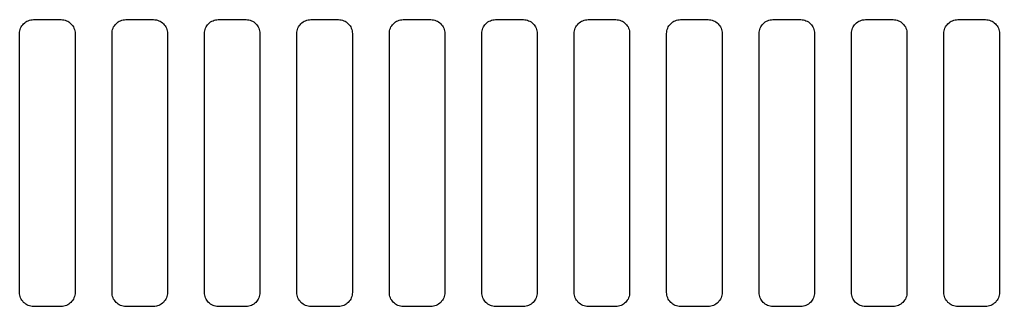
# Model space of a CAD drawing. Extents: x 0 to 61, y 0 to 68.6.
# Drawn here: x 31.44 to 36.74, y 43.06 to 44.61 of the extents above; entities that cross this region are included whole.
import ezdxf

# ---------------------------------------------------------------- set-up
doc = ezdxf.new("R2010")
doc.units = 0
doc.layers.add('Layer_1', color=7, linetype='CONTINUOUS')

msp = doc.modelspace()

# ---------------------------------------------------------------- linework, layer by layer
at = {"layer": 'Layer_1', "color": 1}
for p, q in [((31.446046, 44.570214), (31.449856, 44.576513)), ((31.449856, 44.576513), (31.454174, 44.582431)), ((31.454174, 44.582431), (31.459, 44.587892)), ((31.459, 44.587892), (31.464588, 44.59282)), ((31.464588, 44.59282), (31.47043, 44.597214)), ((31.47043, 44.597214), (31.47678, 44.600999)), ((31.47678, 44.600999), (31.483384, 44.604148)), ((31.483384, 44.604148), (31.490242, 44.606638)), ((31.490242, 44.606638), (31.497608, 44.608416)), ((31.497608, 44.608416), (31.50472, 44.609482)), ((31.50472, 44.609482), (31.512086, 44.609863)), ((31.512086, 44.609863), (31.6622, 44.609863)), ((31.6622, 44.609863), (31.669566, 44.609482)), ((31.669566, 44.609482), (31.676678, 44.608416)), ((31.676678, 44.608416), (31.68379, 44.606638)), ((31.68379, 44.606638), (31.690902, 44.604148)), ((31.690902, 44.604148), (31.697506, 44.600999)), ((31.697506, 44.600999), (31.703856, 44.597214)), ((31.703856, 44.597214), (31.709698, 44.59282)), ((31.709698, 44.59282), (31.715032, 44.587892)), ((31.715032, 44.587892), (31.720112, 44.582431)), ((31.720112, 44.582431), (31.72443, 44.576513)), ((31.72443, 44.576513), (31.72824, 44.570214)), ((31.945918, 44.570214), (31.949728, 44.576513)), ((31.949728, 44.576513), (31.954046, 44.582431)), ((31.954046, 44.582431), (31.959126, 44.587892)), ((31.959126, 44.587892), (31.96446, 44.59282)), ((31.96446, 44.59282), (31.970556, 44.597214)), ((31.970556, 44.597214), (31.976652, 44.600999)), ((31.976652, 44.600999), (31.98351, 44.604148)), ((31.98351, 44.604148), (31.990368, 44.606638)), ((31.990368, 44.606638), (31.99748, 44.608416)), ((31.99748, 44.608416), (32.004846, 44.609482)), ((32.004846, 44.609482), (32.012212, 44.609863)), ((32.012212, 44.609863), (32.162072, 44.609863)), ((32.162072, 44.609863), (32.169438, 44.609482)), ((32.169438, 44.609482), (32.176804, 44.608416)), ((32.176804, 44.608416), (32.183916, 44.606638)), ((32.183916, 44.606638), (32.190774, 44.604148)), ((32.190774, 44.604148), (32.197378, 44.600999)), ((32.197378, 44.600999), (32.203728, 44.597214)), ((32.203728, 44.597214), (32.20957, 44.59282)), ((32.20957, 44.59282), (32.215158, 44.587892)), ((32.215158, 44.587892), (32.219984, 44.582431)), ((32.219984, 44.582431), (32.224556, 44.576513)), ((32.224556, 44.576513), (32.228366, 44.570214)), ((32.446044, 44.570214), (32.449854, 44.576513)), ((32.449854, 44.576513), (32.454172, 44.582431)), ((32.454172, 44.582431), (32.458998, 44.587892)), ((32.458998, 44.587892), (32.464586, 44.59282)), ((32.464586, 44.59282), (32.470428, 44.597214)), ((32.470428, 44.597214), (32.476778, 44.600999)), ((32.476778, 44.600999), (32.483382, 44.604148)), ((32.483382, 44.604148), (32.49024, 44.606638)), ((32.49024, 44.606638), (32.497606, 44.608416)), ((32.497606, 44.608416), (32.504718, 44.609482)), ((32.504718, 44.609482), (32.512084, 44.609863)), ((32.512084, 44.609863), (32.662198, 44.609863)), ((32.662198, 44.609863), (32.669564, 44.609482)), ((32.669564, 44.609482), (32.676676, 44.608416)), ((32.676676, 44.608416), (32.683788, 44.606638)), ((32.683788, 44.606638), (32.6909, 44.604148)), ((32.6909, 44.604148), (32.697504, 44.600999)), ((32.697504, 44.600999), (32.703854, 44.597214)), ((32.703854, 44.597214), (32.709696, 44.59282)), ((32.709696, 44.59282), (32.71503, 44.587892)), ((32.71503, 44.587892), (32.72011, 44.582431)), ((32.72011, 44.582431), (32.724428, 44.576513)), ((32.724428, 44.576513), (32.728238, 44.570214)), ((32.945916, 44.570214), (32.949726, 44.576513)), ((32.949726, 44.576513), (32.954044, 44.582431)), ((32.954044, 44.582431), (32.959124, 44.587892)), ((32.959124, 44.587892), (32.964458, 44.59282)), ((32.964458, 44.59282), (32.970554, 44.597214)), ((32.970554, 44.597214), (32.97665, 44.600999)), ((32.97665, 44.600999), (32.983508, 44.604148)), ((32.983508, 44.604148), (32.990366, 44.606638)), ((32.990366, 44.606638), (32.997478, 44.608416)), ((32.997478, 44.608416), (33.004844, 44.609482)), ((33.004844, 44.609482), (33.01221, 44.609863)), ((33.01221, 44.609863), (33.16207, 44.609863)), ((33.16207, 44.609863), (33.169436, 44.609482)), ((33.169436, 44.609482), (33.176802, 44.608416)), ((33.176802, 44.608416), (33.183914, 44.606638)), ((33.183914, 44.606638), (33.190772, 44.604148)), ((33.190772, 44.604148), (33.197376, 44.600999)), ((33.197376, 44.600999), (33.203726, 44.597214)), ((33.203726, 44.597214), (33.209822, 44.59282)), ((33.209822, 44.59282), (33.215156, 44.587892)), ((33.215156, 44.587892), (33.219982, 44.582431)), ((33.219982, 44.582431), (33.224554, 44.576513)), ((33.224554, 44.576513), (33.228364, 44.570214)), ((33.446043, 44.570214), (33.449853, 44.576513)), ((33.449853, 44.576513), (33.454171, 44.582431)), ((33.454171, 44.582431), (33.458997, 44.587892)), ((33.458997, 44.587892), (33.464585, 44.59282)), ((33.464585, 44.59282), (33.470427, 44.597214)), ((33.470427, 44.597214), (33.476777, 44.600999)), ((33.476777, 44.600999), (33.483381, 44.604148)), ((33.483381, 44.604148), (33.490239, 44.606638)), ((33.490239, 44.606638), (33.497605, 44.608416)), ((33.497605, 44.608416), (33.504717, 44.609482)), ((33.504717, 44.609482), (33.512083, 44.609863)), ((33.512083, 44.609863), (33.662197, 44.609863)), ((33.662197, 44.609863), (33.669563, 44.609482)), ((33.669563, 44.609482), (33.676675, 44.608416)), ((33.676675, 44.608416), (33.683787, 44.606638)), ((33.683787, 44.606638), (33.690899, 44.604148)), ((33.690899, 44.604148), (33.697503, 44.600999)), ((33.697503, 44.600999), (33.703853, 44.597214)), ((33.703853, 44.597214), (33.709695, 44.59282)), ((33.709695, 44.59282), (33.715029, 44.587892)), ((33.715029, 44.587892), (33.720109, 44.582431)), ((33.720109, 44.582431), (33.724427, 44.576513)), ((33.724427, 44.576513), (33.728237, 44.570214)), ((33.945915, 44.570214), (33.949725, 44.576513)), ((33.949725, 44.576513), (33.954043, 44.582431)), ((33.954043, 44.582431), (33.959123, 44.587892)), ((33.959123, 44.587892), (33.964457, 44.59282)), ((33.964457, 44.59282), (33.970553, 44.597214)), ((33.970553, 44.597214), (33.976649, 44.600999)), ((33.976649, 44.600999), (33.983507, 44.604148)), ((33.983507, 44.604148), (33.990365, 44.606638)), ((33.990365, 44.606638), (33.997477, 44.608416)), ((33.997477, 44.608416), (34.004843, 44.609482)), ((34.004843, 44.609482), (34.012209, 44.609863)), ((34.012209, 44.609863), (34.162069, 44.609863)), ((34.162069, 44.609863), (34.169435, 44.609482)), ((34.169435, 44.609482), (34.176801, 44.608416)), ((34.176801, 44.608416), (34.183913, 44.606638)), ((34.183913, 44.606638), (34.190771, 44.604148)), ((34.190771, 44.604148), (34.197375, 44.600999)), ((34.197375, 44.600999), (34.203725, 44.597214)), ((34.203725, 44.597214), (34.209821, 44.59282)), ((34.209821, 44.59282), (34.215155, 44.587892)), ((34.215155, 44.587892), (34.219981, 44.582431)), ((34.219981, 44.582431), (34.224553, 44.576513)), ((34.224553, 44.576513), (34.228363, 44.570214)), ((34.446041, 44.570214), (34.449851, 44.576513)), ((34.449851, 44.576513), (34.454169, 44.582431)), ((34.454169, 44.582431), (34.458995, 44.587892)), ((34.458995, 44.587892), (34.464583, 44.59282)), ((34.464583, 44.59282), (34.470425, 44.597214)), ((34.470425, 44.597214), (34.476775, 44.600999)), ((34.476775, 44.600999), (34.483379, 44.604148)), ((34.483379, 44.604148), (34.490237, 44.606638)), ((34.490237, 44.606638), (34.497603, 44.608416)), ((34.497603, 44.608416), (34.504715, 44.609482)), ((34.504715, 44.609482), (34.512081, 44.609863)), ((34.512081, 44.609863), (34.662195, 44.609863)), ((34.662195, 44.609863), (34.669561, 44.609482)), ((34.669561, 44.609482), (34.676673, 44.608416)), ((34.676673, 44.608416), (34.683785, 44.606638)), ((34.683785, 44.606638), (34.690897, 44.604148)), ((34.690897, 44.604148), (34.697501, 44.600999)), ((34.697501, 44.600999), (34.703851, 44.597214)), ((34.703851, 44.597214), (34.709693, 44.59282)), ((34.709693, 44.59282), (34.715027, 44.587892)), ((34.715027, 44.587892), (34.720107, 44.582431)), ((34.720107, 44.582431), (34.724425, 44.576513)), ((34.724425, 44.576513), (34.728235, 44.570214)), ((34.945913, 44.570214), (34.949723, 44.576513)), ((34.949723, 44.576513), (34.954041, 44.582431)), ((34.954041, 44.582431), (34.959121, 44.587892)), ((34.959121, 44.587892), (34.964455, 44.59282)), ((34.964455, 44.59282), (34.970551, 44.597214)), ((34.970551, 44.597214), (34.976647, 44.600999)), ((34.976647, 44.600999), (34.983505, 44.604148)), ((34.983505, 44.604148), (34.990363, 44.606638)), ((34.990363, 44.606638), (34.997475, 44.608416)), ((34.997475, 44.608416), (35.004841, 44.609482)), ((35.004841, 44.609482), (35.012207, 44.609863)), ((35.012207, 44.609863), (35.162067, 44.609863)), ((35.162067, 44.609863), (35.169433, 44.609482)), ((35.169433, 44.609482), (35.176799, 44.608416)), ((35.176799, 44.608416), (35.183911, 44.606638)), ((35.183911, 44.606638), (35.190769, 44.604148)), ((35.190769, 44.604148), (35.197373, 44.600999)), ((35.197373, 44.600999), (35.203723, 44.597214)), ((35.203723, 44.597214), (35.209819, 44.59282)), ((35.209819, 44.59282), (35.215153, 44.587892)), ((35.215153, 44.587892), (35.219979, 44.582431)), ((35.219979, 44.582431), (35.224551, 44.576513)), ((35.224551, 44.576513), (35.228361, 44.570214)), ((35.44604, 44.570214), (35.44985, 44.576513)), ((35.44985, 44.576513), (35.454168, 44.582431)), ((35.454168, 44.582431), (35.458994, 44.587892)), ((35.458994, 44.587892), (35.464582, 44.59282)), ((35.464582, 44.59282), (35.470424, 44.597214)), ((35.470424, 44.597214), (35.476774, 44.600999)), ((35.476774, 44.600999), (35.483378, 44.604148)), ((35.483378, 44.604148), (35.490236, 44.606638)), ((35.490236, 44.606638), (35.497602, 44.608416)), ((35.497602, 44.608416), (35.504714, 44.609482)), ((35.504714, 44.609482), (35.51208, 44.609863)), ((35.51208, 44.609863), (35.662194, 44.609863)), ((35.662194, 44.609863), (35.66956, 44.609482)), ((35.66956, 44.609482), (35.676672, 44.608416)), ((35.676672, 44.608416), (35.683784, 44.606638)), ((35.683784, 44.606638), (35.690896, 44.604148)), ((35.690896, 44.604148), (35.6975, 44.600999)), ((35.6975, 44.600999), (35.70385, 44.597214)), ((35.70385, 44.597214), (35.709692, 44.59282)), ((35.709692, 44.59282), (35.715026, 44.587892)), ((35.715026, 44.587892), (35.720106, 44.582431)), ((35.720106, 44.582431), (35.724424, 44.576513)), ((35.724424, 44.576513), (35.728234, 44.570214)), ((35.945912, 44.570214), (35.949722, 44.576513)), ((35.949722, 44.576513), (35.95404, 44.582431)), ((35.95404, 44.582431), (35.95912, 44.587892)), ((35.95912, 44.587892), (35.964454, 44.59282)), ((35.964454, 44.59282), (35.97055, 44.597214)), ((35.97055, 44.597214), (35.976646, 44.600999)), ((35.976646, 44.600999), (35.983504, 44.604148)), ((35.983504, 44.604148), (35.990362, 44.606638)), ((35.990362, 44.606638), (35.997474, 44.608416)), ((35.997474, 44.608416), (36.00484, 44.609482)), ((36.00484, 44.609482), (36.012206, 44.609863)), ((36.012206, 44.609863), (36.162066, 44.609863)), ((36.162066, 44.609863), (36.169432, 44.609482)), ((36.169432, 44.609482), (36.176798, 44.608416)), ((36.176798, 44.608416), (36.18391, 44.606638)), ((36.18391, 44.606638), (36.190768, 44.604148)), ((36.190768, 44.604148), (36.197372, 44.600999)), ((36.197372, 44.600999), (36.203722, 44.597214)), ((36.203722, 44.597214), (36.209818, 44.59282)), ((36.209818, 44.59282), (36.215152, 44.587892)), ((36.215152, 44.587892), (36.219978, 44.582431)), ((36.219978, 44.582431), (36.22455, 44.576513)), ((36.22455, 44.576513), (36.22836, 44.570214)), ((36.446038, 44.570214), (36.449848, 44.576513)), ((36.449848, 44.576513), (36.454166, 44.582431)), ((36.454166, 44.582431), (36.458992, 44.587892)), ((36.458992, 44.587892), (36.46458, 44.59282)), ((36.46458, 44.59282), (36.470422, 44.597214)), ((36.470422, 44.597214), (36.476772, 44.600999)), ((36.476772, 44.600999), (36.483376, 44.604148)), ((36.483376, 44.604148), (36.490234, 44.606638)), ((36.490234, 44.606638), (36.4976, 44.608416)), ((36.4976, 44.608416), (36.504712, 44.609482)), ((36.504712, 44.609482), (36.512078, 44.609863)), ((36.512078, 44.609863), (36.662192, 44.609863)), ((36.662192, 44.609863), (36.669558, 44.609482)), ((36.669558, 44.609482), (36.67667, 44.608416)), ((36.67667, 44.608416), (36.683782, 44.606638)), ((36.683782, 44.606638), (36.690894, 44.604148)), ((36.690894, 44.604148), (36.697498, 44.600999)), ((36.697498, 44.600999), (36.703848, 44.597214)), ((36.703848, 44.597214), (36.70969, 44.59282)), ((36.70969, 44.59282), (36.715278, 44.587892)), ((36.715278, 44.587892), (36.720104, 44.582431)), ((36.720104, 44.582431), (36.724422, 44.576513)), ((36.724422, 44.576513), (36.728232, 44.570214)), ((31.437156, 44.534857), (31.43741, 44.542198)), ((31.437156, 43.134859), (31.437156, 44.534857)), ((31.43741, 44.542198), (31.43868, 44.549488)), ((31.43868, 44.549488), (31.440458, 44.556625)), ((31.440458, 44.556625), (31.442744, 44.563559)), ((31.442744, 44.563559), (31.446046, 44.570214)), ((31.72824, 44.570214), (31.731288, 44.563559)), ((31.731288, 44.563559), (31.733828, 44.556625)), ((31.733828, 44.556625), (31.735606, 44.549488)), ((31.735606, 44.549488), (31.736876, 44.542198)), ((31.736876, 44.542198), (31.73713, 44.534857)), ((31.73713, 44.534857), (31.73713, 43.134859)), ((31.937028, 44.534857), (31.937536, 44.542198)), ((31.937028, 43.134859), (31.937028, 44.534857)), ((31.937536, 44.542198), (31.938552, 44.549488)), ((31.938552, 44.549488), (31.94033, 44.556625)), ((31.94033, 44.556625), (31.94287, 44.563559)), ((31.94287, 44.563559), (31.945918, 44.570214)), ((32.228366, 44.570214), (32.231414, 44.563559)), ((32.231414, 44.563559), (32.233954, 44.556625)), ((32.233954, 44.556625), (32.235732, 44.549488)), ((32.235732, 44.549488), (32.236748, 44.542198)), ((32.236748, 44.542198), (32.237002, 44.534857)), ((32.237002, 44.534857), (32.237002, 43.134859)), ((32.437154, 44.534857), (32.437408, 44.542198)), ((32.437154, 43.134859), (32.437154, 44.534857)), ((32.437408, 44.542198), (32.438678, 44.549488)), ((32.438678, 44.549488), (32.440456, 44.556625)), ((32.440456, 44.556625), (32.442742, 44.563559)), ((32.442742, 44.563559), (32.446044, 44.570214)), ((32.728238, 44.570214), (32.731286, 44.563559)), ((32.731286, 44.563559), (32.733826, 44.556625)), ((32.733826, 44.556625), (32.735604, 44.549488)), ((32.735604, 44.549488), (32.736874, 44.542198)), ((32.736874, 44.542198), (32.737128, 44.534857)), ((32.737128, 44.534857), (32.737128, 43.134859)), ((32.937026, 44.534857), (32.937534, 44.542198)), ((32.937026, 43.134859), (32.937026, 44.534857)), ((32.937534, 44.542198), (32.93855, 44.549488)), ((32.93855, 44.549488), (32.940328, 44.556625)), ((32.940328, 44.556625), (32.942868, 44.563559)), ((32.942868, 44.563559), (32.945916, 44.570214)), ((33.228364, 44.570214), (33.231412, 44.563559)), ((33.231412, 44.563559), (33.233952, 44.556625)), ((33.233952, 44.556625), (33.23573, 44.549488)), ((33.23573, 44.549488), (33.236746, 44.542198)), ((33.236746, 44.542198), (33.237, 44.534857)), ((33.237, 44.534857), (33.237, 43.134859)), ((33.437153, 44.534857), (33.437407, 44.542198)), ((33.437153, 43.134859), (33.437153, 44.534857)), ((33.437407, 44.542198), (33.438677, 44.549488)), ((33.438677, 44.549488), (33.440455, 44.556625)), ((33.440455, 44.556625), (33.442741, 44.563559)), ((33.442741, 44.563559), (33.446043, 44.570214)), ((33.728237, 44.570214), (33.731285, 44.563559)), ((33.731285, 44.563559), (33.733825, 44.556625)), ((33.733825, 44.556625), (33.735603, 44.549488)), ((33.735603, 44.549488), (33.736873, 44.542198)), ((33.736873, 44.542198), (33.737127, 44.534857)), ((33.737127, 44.534857), (33.737127, 43.134859)), ((33.937025, 44.534857), (33.937533, 44.542198)), ((33.937025, 43.134859), (33.937025, 44.534857)), ((33.937533, 44.542198), (33.938549, 44.549488)), ((33.938549, 44.549488), (33.940327, 44.556625)), ((33.940327, 44.556625), (33.942867, 44.563559)), ((33.942867, 44.563559), (33.945915, 44.570214)), ((34.228363, 44.570214), (34.231411, 44.563559)), ((34.231411, 44.563559), (34.233951, 44.556625)), ((34.233951, 44.556625), (34.235729, 44.549488)), ((34.235729, 44.549488), (34.236745, 44.542198)), ((34.236745, 44.542198), (34.236999, 44.534857)), ((34.236999, 44.534857), (34.236999, 43.134859)), ((34.437151, 44.534857), (34.437405, 44.542198)), ((34.437151, 43.134859), (34.437151, 44.534857)), ((34.437405, 44.542198), (34.438675, 44.549488)), ((34.438675, 44.549488), (34.440453, 44.556625)), ((34.440453, 44.556625), (34.442739, 44.563559)), ((34.442739, 44.563559), (34.446041, 44.570214)), ((34.728235, 44.570214), (34.731283, 44.563559)), ((34.731283, 44.563559), (34.733823, 44.556625)), ((34.733823, 44.556625), (34.735601, 44.549488)), ((34.735601, 44.549488), (34.736871, 44.542198)), ((34.736871, 44.542198), (34.737125, 44.534857)), ((34.737125, 44.534857), (34.737125, 43.134859)), ((34.937023, 44.534857), (34.937531, 44.542198)), ((34.937023, 43.134859), (34.937023, 44.534857)), ((34.937531, 44.542198), (34.938547, 44.549488)), ((34.938547, 44.549488), (34.940325, 44.556625)), ((34.940325, 44.556625), (34.942865, 44.563559)), ((34.942865, 44.563559), (34.945913, 44.570214)), ((35.228361, 44.570214), (35.231409, 44.563559)), ((35.231409, 44.563559), (35.233949, 44.556625)), ((35.233949, 44.556625), (35.235727, 44.549488)), ((35.235727, 44.549488), (35.236743, 44.542198)), ((35.236743, 44.542198), (35.236997, 44.534857)), ((35.236997, 44.534857), (35.236997, 43.134859)), ((35.43715, 44.534857), (35.437404, 44.542198)), ((35.43715, 43.134859), (35.43715, 44.534857)), ((35.437404, 44.542198), (35.438674, 44.549488)), ((35.438674, 44.549488), (35.440452, 44.556625)), ((35.440452, 44.556625), (35.442738, 44.563559)), ((35.442738, 44.563559), (35.44604, 44.570214)), ((35.728234, 44.570214), (35.731536, 44.563559)), ((35.731536, 44.563559), (35.733822, 44.556625)), ((35.733822, 44.556625), (35.7356, 44.549488)), ((35.7356, 44.549488), (35.73687, 44.542198)), ((35.73687, 44.542198), (35.737124, 44.534857)), ((35.737124, 44.534857), (35.737124, 43.134859)), ((35.937022, 44.534857), (35.93753, 44.542198)), ((35.937022, 43.134859), (35.937022, 44.534857)), ((35.93753, 44.542198), (35.938546, 44.549488)), ((35.938546, 44.549488), (35.940324, 44.556625)), ((35.940324, 44.556625), (35.942864, 44.563559)), ((35.942864, 44.563559), (35.945912, 44.570214)), ((36.22836, 44.570214), (36.231408, 44.563559)), ((36.231408, 44.563559), (36.233948, 44.556625)), ((36.233948, 44.556625), (36.235726, 44.549488)), ((36.235726, 44.549488), (36.236742, 44.542198)), ((36.236742, 44.542198), (36.236996, 44.534857)), ((36.236996, 44.534857), (36.236996, 43.134859)), ((36.437148, 44.534857), (36.437402, 44.542198)), ((36.437148, 43.134859), (36.437148, 44.534857)), ((36.437402, 44.542198), (36.438672, 44.549488)), ((36.438672, 44.549488), (36.44045, 44.556625)), ((36.44045, 44.556625), (36.442736, 44.563559)), ((36.442736, 44.563559), (36.446038, 44.570214)), ((36.728232, 44.570214), (36.731534, 44.563559)), ((36.731534, 44.563559), (36.73382, 44.556625)), ((36.73382, 44.556625), (36.735598, 44.549488)), ((36.735598, 44.549488), (36.736868, 44.542198)), ((36.736868, 44.542198), (36.737122, 44.534857)), ((36.737122, 44.534857), (36.737122, 43.134859)), ((31.43741, 43.127493), (31.437156, 43.134859)), ((31.43868, 43.120127), (31.43741, 43.127493)), ((31.440458, 43.113015), (31.43868, 43.120127)), ((31.442744, 43.106157), (31.440458, 43.113015)), ((31.446046, 43.099553), (31.442744, 43.106157)), ((31.449856, 43.093203), (31.446046, 43.099553)), ((31.454174, 43.087361), (31.449856, 43.093203)), ((31.72443, 43.093203), (31.720112, 43.087361)), ((31.72824, 43.099553), (31.72443, 43.093203)), ((31.731288, 43.106157), (31.72824, 43.099553)), ((31.733828, 43.113015), (31.731288, 43.106157)), ((31.735606, 43.120127), (31.733828, 43.113015)), ((31.736876, 43.127493), (31.735606, 43.120127)), ((31.73713, 43.134859), (31.736876, 43.127493)), ((31.937536, 43.127493), (31.937028, 43.134859)), ((31.938552, 43.120127), (31.937536, 43.127493)), ((31.94033, 43.113015), (31.938552, 43.120127)), ((31.94287, 43.106157), (31.94033, 43.113015)), ((31.945918, 43.099553), (31.94287, 43.106157)), ((31.949728, 43.093203), (31.945918, 43.099553)), ((31.954046, 43.087361), (31.949728, 43.093203)), ((32.224556, 43.093203), (32.219984, 43.087361)), ((32.228366, 43.099553), (32.224556, 43.093203)), ((32.231414, 43.106157), (32.228366, 43.099553)), ((32.233954, 43.113015), (32.231414, 43.106157)), ((32.235732, 43.120127), (32.233954, 43.113015)), ((32.236748, 43.127493), (32.235732, 43.120127)), ((32.237002, 43.134859), (32.236748, 43.127493)), ((32.437408, 43.127493), (32.437154, 43.134859)), ((32.438678, 43.120127), (32.437408, 43.127493)), ((32.440456, 43.113015), (32.438678, 43.120127)), ((32.442742, 43.106157), (32.440456, 43.113015)), ((32.446044, 43.099553), (32.442742, 43.106157)), ((32.449854, 43.093203), (32.446044, 43.099553)), ((32.454172, 43.087361), (32.449854, 43.093203)), ((32.724428, 43.093203), (32.72011, 43.087361)), ((32.728238, 43.099553), (32.724428, 43.093203)), ((32.731286, 43.106157), (32.728238, 43.099553)), ((32.733826, 43.113015), (32.731286, 43.106157)), ((32.735604, 43.120127), (32.733826, 43.113015)), ((32.736874, 43.127493), (32.735604, 43.120127)), ((32.737128, 43.134859), (32.736874, 43.127493)), ((32.937534, 43.127493), (32.937026, 43.134859)), ((32.93855, 43.120127), (32.937534, 43.127493)), ((32.940328, 43.113015), (32.93855, 43.120127)), ((32.942868, 43.106157), (32.940328, 43.113015)), ((32.945916, 43.099553), (32.942868, 43.106157)), ((32.949726, 43.093203), (32.945916, 43.099553)), ((32.954044, 43.087361), (32.949726, 43.093203)), ((33.224554, 43.093203), (33.219982, 43.087361)), ((33.228364, 43.099553), (33.224554, 43.093203)), ((33.231412, 43.106157), (33.228364, 43.099553)), ((33.233952, 43.113015), (33.231412, 43.106157)), ((33.23573, 43.120127), (33.233952, 43.113015)), ((33.236746, 43.127493), (33.23573, 43.120127)), ((33.237, 43.134859), (33.236746, 43.127493)), ((33.437407, 43.127493), (33.437153, 43.134859)), ((33.438677, 43.120127), (33.437407, 43.127493)), ((33.440455, 43.113015), (33.438677, 43.120127)), ((33.442741, 43.106157), (33.440455, 43.113015)), ((33.446043, 43.099553), (33.442741, 43.106157)), ((33.449853, 43.093203), (33.446043, 43.099553)), ((33.454171, 43.087361), (33.449853, 43.093203)), ((33.724427, 43.093203), (33.720109, 43.087361)), ((33.728237, 43.099553), (33.724427, 43.093203)), ((33.731285, 43.106157), (33.728237, 43.099553)), ((33.733825, 43.113015), (33.731285, 43.106157)), ((33.735603, 43.120127), (33.733825, 43.113015)), ((33.736873, 43.127493), (33.735603, 43.120127)), ((33.737127, 43.134859), (33.736873, 43.127493)), ((33.937533, 43.127493), (33.937025, 43.134859)), ((33.938549, 43.120127), (33.937533, 43.127493)), ((33.940327, 43.113015), (33.938549, 43.120127)), ((33.942867, 43.106157), (33.940327, 43.113015)), ((33.945915, 43.099553), (33.942867, 43.106157)), ((33.949725, 43.093203), (33.945915, 43.099553)), ((33.954043, 43.087361), (33.949725, 43.093203)), ((34.224553, 43.093203), (34.219981, 43.087361)), ((34.228363, 43.099553), (34.224553, 43.093203)), ((34.231411, 43.106157), (34.228363, 43.099553)), ((34.233951, 43.113015), (34.231411, 43.106157)), ((34.235729, 43.120127), (34.233951, 43.113015)), ((34.236745, 43.127493), (34.235729, 43.120127)), ((34.236999, 43.134859), (34.236745, 43.127493)), ((34.437405, 43.127493), (34.437151, 43.134859)), ((34.438675, 43.120127), (34.437405, 43.127493)), ((34.440453, 43.113015), (34.438675, 43.120127)), ((34.442739, 43.106157), (34.440453, 43.113015)), ((34.446041, 43.099553), (34.442739, 43.106157)), ((34.449851, 43.093203), (34.446041, 43.099553)), ((34.454169, 43.087361), (34.449851, 43.093203)), ((34.724425, 43.093203), (34.720107, 43.087361)), ((34.728235, 43.099553), (34.724425, 43.093203)), ((34.731283, 43.106157), (34.728235, 43.099553)), ((34.733823, 43.113015), (34.731283, 43.106157)), ((34.735601, 43.120127), (34.733823, 43.113015)), ((34.736871, 43.127493), (34.735601, 43.120127)), ((34.737125, 43.134859), (34.736871, 43.127493)), ((34.937531, 43.127493), (34.937023, 43.134859)), ((34.938547, 43.120127), (34.937531, 43.127493)), ((34.940325, 43.113015), (34.938547, 43.120127)), ((34.942865, 43.106157), (34.940325, 43.113015)), ((34.945913, 43.099553), (34.942865, 43.106157)), ((34.949723, 43.093203), (34.945913, 43.099553)), ((34.954041, 43.087361), (34.949723, 43.093203)), ((35.224551, 43.093203), (35.219979, 43.087361)), ((35.228361, 43.099553), (35.224551, 43.093203)), ((35.231409, 43.106157), (35.228361, 43.099553)), ((35.233949, 43.113015), (35.231409, 43.106157)), ((35.235727, 43.120127), (35.233949, 43.113015)), ((35.236743, 43.127493), (35.235727, 43.120127)), ((35.236997, 43.134859), (35.236743, 43.127493)), ((35.437404, 43.127493), (35.43715, 43.134859)), ((35.438674, 43.120127), (35.437404, 43.127493)), ((35.440452, 43.113015), (35.438674, 43.120127)), ((35.442738, 43.106157), (35.440452, 43.113015)), ((35.44604, 43.099553), (35.442738, 43.106157)), ((35.44985, 43.093203), (35.44604, 43.099553)), ((35.454168, 43.087361), (35.44985, 43.093203)), ((35.724424, 43.093203), (35.720106, 43.087361)), ((35.728234, 43.099553), (35.724424, 43.093203)), ((35.731536, 43.106157), (35.728234, 43.099553)), ((35.733822, 43.113015), (35.731536, 43.106157)), ((35.7356, 43.120127), (35.733822, 43.113015)), ((35.73687, 43.127493), (35.7356, 43.120127)), ((35.737124, 43.134859), (35.73687, 43.127493)), ((35.93753, 43.127493), (35.937022, 43.134859)), ((35.938546, 43.120127), (35.93753, 43.127493)), ((35.940324, 43.113015), (35.938546, 43.120127)), ((35.942864, 43.106157), (35.940324, 43.113015)), ((35.945912, 43.099553), (35.942864, 43.106157)), ((35.949722, 43.093203), (35.945912, 43.099553)), ((35.95404, 43.087361), (35.949722, 43.093203)), ((36.22455, 43.093203), (36.219978, 43.087361)), ((36.22836, 43.099553), (36.22455, 43.093203)), ((36.231408, 43.106157), (36.22836, 43.099553)), ((36.233948, 43.113015), (36.231408, 43.106157)), ((36.235726, 43.120127), (36.233948, 43.113015)), ((36.236742, 43.127493), (36.235726, 43.120127)), ((36.236996, 43.134859), (36.236742, 43.127493)), ((36.437402, 43.127493), (36.437148, 43.134859)), ((36.438672, 43.120127), (36.437402, 43.127493)), ((36.44045, 43.113015), (36.438672, 43.120127)), ((36.442736, 43.106157), (36.44045, 43.113015)), ((36.446038, 43.099553), (36.442736, 43.106157)), ((36.449848, 43.093203), (36.446038, 43.099553)), ((36.454166, 43.087361), (36.449848, 43.093203)), ((36.724422, 43.093203), (36.720104, 43.087361)), ((36.728232, 43.099553), (36.724422, 43.093203)), ((36.731534, 43.106157), (36.728232, 43.099553)), ((36.73382, 43.113015), (36.731534, 43.106157)), ((36.735598, 43.120127), (36.73382, 43.113015)), ((36.736868, 43.127493), (36.735598, 43.120127)), ((36.737122, 43.134859), (36.736868, 43.127493)), ((31.459, 43.081773), (31.454174, 43.087361)), ((31.464588, 43.076947), (31.459, 43.081773)), ((31.47043, 43.072375), (31.464588, 43.076947)), ((31.47678, 43.068819), (31.47043, 43.072375)), ((31.483384, 43.065517), (31.47678, 43.068819)), ((31.490242, 43.062977), (31.483384, 43.065517)), ((31.497608, 43.061199), (31.490242, 43.062977)), ((31.50472, 43.060183), (31.497608, 43.061199)), ((31.512086, 43.059929), (31.50472, 43.060183)), ((31.6622, 43.059929), (31.512086, 43.059929)), ((31.669566, 43.060183), (31.6622, 43.059929)), ((31.676678, 43.061199), (31.669566, 43.060183)), ((31.68379, 43.062977), (31.676678, 43.061199)), ((31.690902, 43.065517), (31.68379, 43.062977)), ((31.697506, 43.068819), (31.690902, 43.065517)), ((31.703856, 43.072375), (31.697506, 43.068819)), ((31.709698, 43.076947), (31.703856, 43.072375)), ((31.715032, 43.081773), (31.709698, 43.076947)), ((31.720112, 43.087361), (31.715032, 43.081773)), ((31.959126, 43.081773), (31.954046, 43.087361)), ((31.96446, 43.076947), (31.959126, 43.081773)), ((31.970556, 43.072375), (31.96446, 43.076947)), ((31.976652, 43.068819), (31.970556, 43.072375)), ((31.98351, 43.065517), (31.976652, 43.068819)), ((31.990368, 43.062977), (31.98351, 43.065517)), ((31.99748, 43.061199), (31.990368, 43.062977)), ((32.004846, 43.060183), (31.99748, 43.061199)), ((32.012212, 43.059929), (32.004846, 43.060183)), ((32.162072, 43.059929), (32.012212, 43.059929)), ((32.169438, 43.060183), (32.162072, 43.059929)), ((32.176804, 43.061199), (32.169438, 43.060183)), ((32.183916, 43.062977), (32.176804, 43.061199)), ((32.190774, 43.065517), (32.183916, 43.062977)), ((32.197378, 43.068819), (32.190774, 43.065517)), ((32.203728, 43.072375), (32.197378, 43.068819)), ((32.20957, 43.076947), (32.203728, 43.072375)), ((32.215158, 43.081773), (32.20957, 43.076947)), ((32.219984, 43.087361), (32.215158, 43.081773)), ((32.458998, 43.081773), (32.454172, 43.087361)), ((32.464586, 43.076947), (32.458998, 43.081773)), ((32.470428, 43.072375), (32.464586, 43.076947)), ((32.476778, 43.068819), (32.470428, 43.072375)), ((32.483382, 43.065517), (32.476778, 43.068819)), ((32.49024, 43.062977), (32.483382, 43.065517)), ((32.497606, 43.061199), (32.49024, 43.062977)), ((32.504718, 43.060183), (32.497606, 43.061199)), ((32.512084, 43.059929), (32.504718, 43.060183)), ((32.662198, 43.059929), (32.512084, 43.059929)), ((32.669564, 43.060183), (32.662198, 43.059929)), ((32.676676, 43.061199), (32.669564, 43.060183)), ((32.683788, 43.062977), (32.676676, 43.061199)), ((32.6909, 43.065517), (32.683788, 43.062977)), ((32.697504, 43.068819), (32.6909, 43.065517)), ((32.703854, 43.072375), (32.697504, 43.068819)), ((32.709696, 43.076947), (32.703854, 43.072375)), ((32.71503, 43.081773), (32.709696, 43.076947)), ((32.72011, 43.087361), (32.71503, 43.081773)), ((32.959124, 43.081773), (32.954044, 43.087361)), ((32.964458, 43.076947), (32.959124, 43.081773)), ((32.970554, 43.072375), (32.964458, 43.076947)), ((32.97665, 43.068819), (32.970554, 43.072375)), ((32.983508, 43.065517), (32.97665, 43.068819)), ((32.990366, 43.062977), (32.983508, 43.065517)), ((32.997478, 43.061199), (32.990366, 43.062977)), ((33.004844, 43.060183), (32.997478, 43.061199)), ((33.01221, 43.059929), (33.004844, 43.060183)), ((33.16207, 43.059929), (33.01221, 43.059929)), ((33.169436, 43.060183), (33.16207, 43.059929)), ((33.176802, 43.061199), (33.169436, 43.060183)), ((33.183914, 43.062977), (33.176802, 43.061199)), ((33.190772, 43.065517), (33.183914, 43.062977)), ((33.197376, 43.068819), (33.190772, 43.065517)), ((33.203726, 43.072375), (33.197376, 43.068819)), ((33.209822, 43.076947), (33.203726, 43.072375)), ((33.215156, 43.081773), (33.209822, 43.076947)), ((33.219982, 43.087361), (33.215156, 43.081773)), ((33.458997, 43.081773), (33.454171, 43.087361)), ((33.464585, 43.076947), (33.458997, 43.081773)), ((33.470427, 43.072375), (33.464585, 43.076947)), ((33.476777, 43.068819), (33.470427, 43.072375)), ((33.483381, 43.065517), (33.476777, 43.068819)), ((33.490239, 43.062977), (33.483381, 43.065517)), ((33.497605, 43.061199), (33.490239, 43.062977)), ((33.504717, 43.060183), (33.497605, 43.061199)), ((33.512083, 43.059929), (33.504717, 43.060183)), ((33.662197, 43.059929), (33.512083, 43.059929)), ((33.669563, 43.060183), (33.662197, 43.059929)), ((33.676675, 43.061199), (33.669563, 43.060183)), ((33.683787, 43.062977), (33.676675, 43.061199)), ((33.690899, 43.065517), (33.683787, 43.062977)), ((33.697503, 43.068819), (33.690899, 43.065517)), ((33.703853, 43.072375), (33.697503, 43.068819)), ((33.709695, 43.076947), (33.703853, 43.072375)), ((33.715029, 43.081773), (33.709695, 43.076947)), ((33.720109, 43.087361), (33.715029, 43.081773)), ((33.959123, 43.081773), (33.954043, 43.087361)), ((33.964457, 43.076947), (33.959123, 43.081773)), ((33.970553, 43.072375), (33.964457, 43.076947)), ((33.976649, 43.068819), (33.970553, 43.072375)), ((33.983507, 43.065517), (33.976649, 43.068819)), ((33.990365, 43.062977), (33.983507, 43.065517)), ((33.997477, 43.061199), (33.990365, 43.062977)), ((34.004843, 43.060183), (33.997477, 43.061199)), ((34.012209, 43.059929), (34.004843, 43.060183)), ((34.162069, 43.059929), (34.012209, 43.059929)), ((34.169435, 43.060183), (34.162069, 43.059929)), ((34.176801, 43.061199), (34.169435, 43.060183)), ((34.183913, 43.062977), (34.176801, 43.061199)), ((34.190771, 43.065517), (34.183913, 43.062977)), ((34.197375, 43.068819), (34.190771, 43.065517)), ((34.203725, 43.072375), (34.197375, 43.068819)), ((34.209821, 43.076947), (34.203725, 43.072375)), ((34.215155, 43.081773), (34.209821, 43.076947)), ((34.219981, 43.087361), (34.215155, 43.081773)), ((34.458995, 43.081773), (34.454169, 43.087361)), ((34.464583, 43.076947), (34.458995, 43.081773)), ((34.470425, 43.072375), (34.464583, 43.076947)), ((34.476775, 43.068819), (34.470425, 43.072375)), ((34.483379, 43.065517), (34.476775, 43.068819)), ((34.490237, 43.062977), (34.483379, 43.065517)), ((34.497603, 43.061199), (34.490237, 43.062977)), ((34.504715, 43.060183), (34.497603, 43.061199)), ((34.512081, 43.059929), (34.504715, 43.060183)), ((34.662195, 43.059929), (34.512081, 43.059929)), ((34.669561, 43.060183), (34.662195, 43.059929)), ((34.676673, 43.061199), (34.669561, 43.060183)), ((34.683785, 43.062977), (34.676673, 43.061199)), ((34.690897, 43.065517), (34.683785, 43.062977)), ((34.697501, 43.068819), (34.690897, 43.065517)), ((34.703851, 43.072375), (34.697501, 43.068819)), ((34.709693, 43.076947), (34.703851, 43.072375)), ((34.715027, 43.081773), (34.709693, 43.076947)), ((34.720107, 43.087361), (34.715027, 43.081773)), ((34.959121, 43.081773), (34.954041, 43.087361)), ((34.964455, 43.076947), (34.959121, 43.081773)), ((34.970551, 43.072375), (34.964455, 43.076947)), ((34.976647, 43.068819), (34.970551, 43.072375)), ((34.983505, 43.065517), (34.976647, 43.068819)), ((34.990363, 43.062977), (34.983505, 43.065517)), ((34.997475, 43.061199), (34.990363, 43.062977)), ((35.004841, 43.060183), (34.997475, 43.061199)), ((35.012207, 43.059929), (35.004841, 43.060183)), ((35.162067, 43.059929), (35.012207, 43.059929)), ((35.169433, 43.060183), (35.162067, 43.059929)), ((35.176799, 43.061199), (35.169433, 43.060183)), ((35.183911, 43.062977), (35.176799, 43.061199)), ((35.190769, 43.065517), (35.183911, 43.062977)), ((35.197373, 43.068819), (35.190769, 43.065517)), ((35.203723, 43.072375), (35.197373, 43.068819)), ((35.209819, 43.076947), (35.203723, 43.072375)), ((35.215153, 43.081773), (35.209819, 43.076947)), ((35.219979, 43.087361), (35.215153, 43.081773)), ((35.458994, 43.081773), (35.454168, 43.087361)), ((35.464582, 43.076947), (35.458994, 43.081773)), ((35.470424, 43.072375), (35.464582, 43.076947)), ((35.476774, 43.068819), (35.470424, 43.072375)), ((35.483378, 43.065517), (35.476774, 43.068819)), ((35.490236, 43.062977), (35.483378, 43.065517)), ((35.497602, 43.061199), (35.490236, 43.062977)), ((35.504714, 43.060183), (35.497602, 43.061199)), ((35.51208, 43.059929), (35.504714, 43.060183)), ((35.662194, 43.059929), (35.51208, 43.059929)), ((35.66956, 43.060183), (35.662194, 43.059929)), ((35.676672, 43.061199), (35.66956, 43.060183)), ((35.683784, 43.062977), (35.676672, 43.061199)), ((35.690896, 43.065517), (35.683784, 43.062977)), ((35.6975, 43.068819), (35.690896, 43.065517)), ((35.70385, 43.072375), (35.6975, 43.068819)), ((35.709692, 43.076947), (35.70385, 43.072375)), ((35.715026, 43.081773), (35.709692, 43.076947)), ((35.720106, 43.087361), (35.715026, 43.081773)), ((35.95912, 43.081773), (35.95404, 43.087361)), ((35.964454, 43.076947), (35.95912, 43.081773)), ((35.97055, 43.072375), (35.964454, 43.076947)), ((35.976646, 43.068819), (35.97055, 43.072375)), ((35.983504, 43.065517), (35.976646, 43.068819)), ((35.990362, 43.062977), (35.983504, 43.065517)), ((35.997474, 43.061199), (35.990362, 43.062977)), ((36.00484, 43.060183), (35.997474, 43.061199)), ((36.012206, 43.059929), (36.00484, 43.060183)), ((36.162066, 43.059929), (36.012206, 43.059929)), ((36.169432, 43.060183), (36.162066, 43.059929)), ((36.176798, 43.061199), (36.169432, 43.060183)), ((36.18391, 43.062977), (36.176798, 43.061199)), ((36.190768, 43.065517), (36.18391, 43.062977)), ((36.197372, 43.068819), (36.190768, 43.065517)), ((36.203722, 43.072375), (36.197372, 43.068819)), ((36.209818, 43.076947), (36.203722, 43.072375)), ((36.215152, 43.081773), (36.209818, 43.076947)), ((36.219978, 43.087361), (36.215152, 43.081773)), ((36.458992, 43.081773), (36.454166, 43.087361)), ((36.46458, 43.076947), (36.458992, 43.081773)), ((36.470422, 43.072375), (36.46458, 43.076947)), ((36.476772, 43.068819), (36.470422, 43.072375)), ((36.483376, 43.065517), (36.476772, 43.068819)), ((36.490234, 43.062977), (36.483376, 43.065517)), ((36.4976, 43.061199), (36.490234, 43.062977)), ((36.504712, 43.060183), (36.4976, 43.061199)), ((36.512078, 43.059929), (36.504712, 43.060183)), ((36.662192, 43.059929), (36.512078, 43.059929)), ((36.669558, 43.060183), (36.662192, 43.059929)), ((36.67667, 43.061199), (36.669558, 43.060183)), ((36.683782, 43.062977), (36.67667, 43.061199)), ((36.690894, 43.065517), (36.683782, 43.062977)), ((36.697498, 43.068819), (36.690894, 43.065517)), ((36.703848, 43.072375), (36.697498, 43.068819)), ((36.70969, 43.076947), (36.703848, 43.072375)), ((36.715278, 43.081773), (36.70969, 43.076947)), ((36.720104, 43.087361), (36.715278, 43.081773))]:
    msp.add_line(p, q, dxfattribs=at)

doc.saveas('drawing.dxf')
